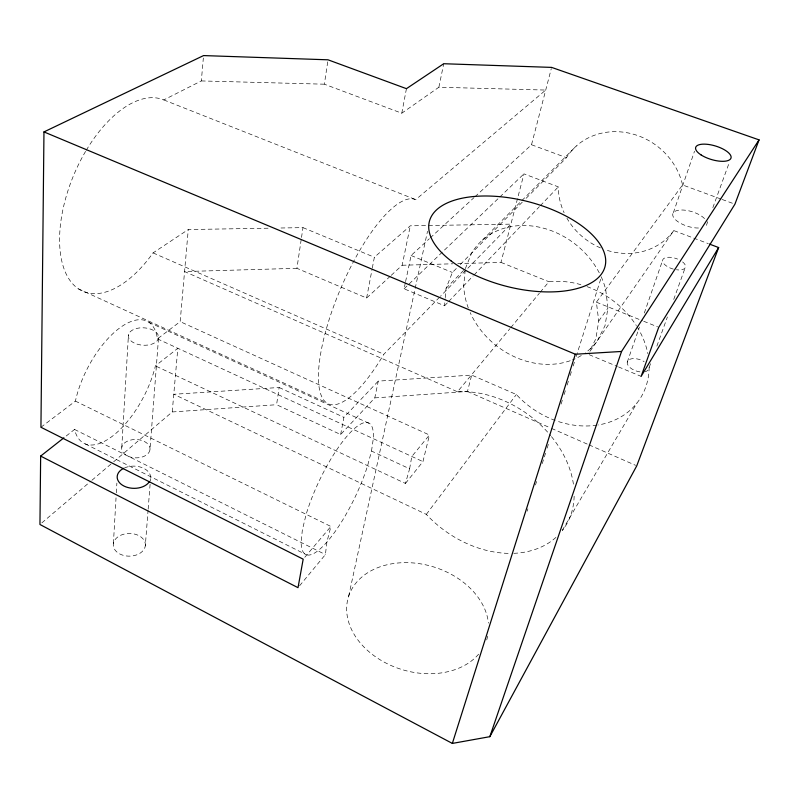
<?xml version="1.0" encoding="UTF-8"?>
<svg xmlns="http://www.w3.org/2000/svg" width="799" height="799" viewBox="0 0 799 799"><rect width="100%" height="100%" fill="white"/><g stroke="black" fill="none" stroke-linecap="round" stroke-linejoin="round"><path stroke-width="0.6" stroke-dasharray="4 3" d="M113.408 543.43L116.035 497.827M116.314 492.893L116.884 483.035M121.778 447.32L128.449 334.861M149.962 449.887A14.192 9.169 1.7 0 0 130.077 440.209A14.192 9.169 1.7 0 0 127.53 455.969A14.192 9.169 1.7 0 0 149.962 449.887L158.522 338.007A15.141 8.699 3.6 0 0 137.228 328.319A15.141 8.699 3.6 0 0 134.651 343.23A15.141 8.699 3.6 0 0 158.522 338.007M145.288 545.957A16.05 11.346 -0.4 0 0 122.826 534.461A16.05 11.346 -0.4 0 0 119.86 554.007A16.05 11.346 -0.4 0 0 145.288 545.957L148.065 510.421M148.155 509.193L150.262 482.236M150.362 481.008L150.552 478.561M405.333 282.846L404.084 288.789L444.564 305.797L445.163 298.796M445.263 297.627L446.072 288.309L452.374 272.469L456.758 268.065M113.648 461.792L172.224 411.964L177.827 348.274L155.405 365.892A68.714 31.501 -62.5 0 1 113.278 435.525A68.714 31.501 -62.5 0 1 74.557 429.443L64.869 437.053M40.939 427.255L75.416 401.098A68.714 31.501 -62.5 0 1 119.011 328.469A68.714 31.501 -62.5 0 1 157.453 338.866L180.165 321.627L188.264 229.543L269.313 228.184M86.232 150.312A103.87 53.873 -67.2 0 1 163.765 99.925L201.328 80.929L203.345 57.997M465.218 269.872L463.71 285.772A76.754 64.31 38.7 0 0 468.304 307.985M299.585 585.787L325.413 554.576L326.871 542.151L330.896 526.471L75.416 401.098M371.505 451.055L373.293 438.671A72.939 19.675 -64.4 0 0 348.054 434.976A72.939 19.675 -64.4 0 0 306.157 514.326L302.342 529.997L301.143 542.471A72.939 19.675 -64.4 0 0 327.3 541.612A72.939 19.675 -64.4 0 0 367.62 465.667L371.505 451.055L409.617 468.803L405.433 483.445L155.405 365.892M555.205 420.464A82.117 67.336 34.3 0 1 516.364 394.516L471.69 375.101L378.267 381.113L374.801 397.892L340.644 434.526L276.574 404.713L279.141 387.495L173.782 394.277L426.326 514.386A95.68 71.481 36.5 0 0 510.831 553.387M390.312 276.184L366.611 298.027L296.918 268.304L301.323 238.721M301.513 237.483L302.981 227.625L278.042 228.045M439.53 297.218L383.83 354.257A111.071 34.107 -66.9 0 1 321.757 396.694A111.071 34.107 -66.9 0 1 346.926 274.696A111.071 34.107 -66.9 0 1 415.73 199.64L545.717 90.067L438.881 87.231L401.777 113.208L324.374 84.195L328.009 59.805M720.968 199.041L682.566 184.959L596.394 302.172L598.731 321.068L595.834 338.836L589.133 352.019M601.178 276.754A76.754 64.31 38.7 0 1 605.702 289.498L607.939 308.124L605.013 325.672L597.253 340.903A76.754 64.31 38.7 0 1 585.347 352.828M409.617 468.803L411.795 456.479L429.443 434.996L180.165 321.627M340.644 434.526L343.91 417.318L378.267 381.113M366.611 298.027L372.084 269.243M372.314 268.045L374.371 257.248L410.296 225.817L510.901 224.139L440.409 296.329M401.777 113.208L406.441 88.669M391.22 275.335L402.157 265.258L410.296 225.817M438.881 87.231L443.725 63.73M405.582 281.657L411.076 255.51L429.323 238.731M348.634 596.344L427.525 231.231M405.433 483.445L422.951 461.622L429.443 434.996M374.801 397.892L467.445 391.45L471.69 375.101M457.737 263.65L500.963 262.392L523.954 173.862L558.321 186.866A64.899 58.727 35.6 0 0 564.114 212.754M474.946 196.774L531.515 144.749L551.3 68.584M527.17 511.2L527.919 508.813M535.47 485.013L536.598 481.447M542.251 463.6L545.647 452.883M547.155 448.129L548.663 443.365M561.108 404.094L562.616 399.33M564.124 394.576L565.632 389.812M567.15 385.058L568.658 380.294M570.166 375.53L571.675 370.776M573.183 366.012L574.691 361.248M576.199 356.494L601.467 276.764M673.347 212.734L694.551 151.161M627.235 362.177L639.43 327.081M644.304 313.038L662.591 260.394M650.536 363.695L648.848 368.369A11.276 5.973 18.9 0 1 645.073 371.715M656.858 346.177L667.405 316.973M673.727 299.445L685.532 266.736M707.754 221.643L706.486 225.128A17.808 7.63 17.3 0 1 704.798 226.636M712.838 207.68L729.367 162.297M465.338 268.644L471.63 253.103A76.754 64.31 38.7 0 1 536.558 226.656A76.754 64.31 38.7 0 1 600.648 275.625M562.286 530.336L636.913 403.076M590.151 351.151L673.797 230.581L708.304 243.635M598.731 321.068L607.939 308.124M426.326 514.386L516.364 394.516M296.918 268.304L184.569 271.56L457.457 391.77L509.962 328.619M510.761 327.66L539.395 293.213M540.194 292.254L548.943 281.737A82.117 67.336 34.3 0 1 582.351 285.093M304.769 557.303L330.896 526.471M444.564 305.797L447.889 302.312M448.728 301.443L473.168 275.885M474.037 274.986L539.405 206.651M540.264 205.752L558.321 186.866M446.072 288.309L463.66 270.352M460.254 264.549L522.566 201.867M526.082 198.332L566.471 157.703A64.899 58.727 35.6 0 1 630.441 133.443A64.899 58.727 35.6 0 1 682.566 184.959M482.316 240.219L520.968 201.478M521.847 200.599L576.319 145.997M404.084 288.789L498.906 197.872M499.804 197.013L523.954 173.862M430.232 237.892L474.027 197.613M41.838 522.876L90.966 481.088M91.915 480.279L112.699 462.601M85.593 151.381A103.87 53.873 -67.2 0 0 69.233 279.39A103.87 53.873 -67.2 0 0 153.058 252.903L188.264 229.543M172.224 411.964L276.574 404.713M402.157 265.258L452.793 263.79M201.328 80.929L324.374 84.195M722.126 199.47L734.93 204.164M531.515 144.749L566.471 157.703M163.765 99.925L415.73 199.64M500.963 262.392L548.943 281.737M596.394 302.172L642.556 320.789M643.704 321.258L657.557 326.841M411.076 255.51L452.374 272.469M302.981 227.625L374.371 257.248M589.153 354.686L617.397 366.471M618.526 366.941L641.128 376.369M153.058 252.903L383.83 354.257M467.445 391.45L550.391 427.894M551.53 428.394L587.894 444.374M589.033 444.873L635.614 465.338M78.522 288.888L325.902 402.336M148.954 322.347L369.987 423.79M279.141 387.495L343.91 417.318M157.453 338.866L422.951 461.622M74.557 429.443L325.413 554.576M85.313 443.944L306.466 554.826M673.797 230.581A64.899 58.727 35.6 0 1 604.803 249.588M600.468 247.9A64.899 58.727 35.6 0 1 566.94 218.227M581.322 355.515A76.754 64.31 38.7 0 1 572.523 359.87M570.216 360.729A76.754 64.31 38.7 0 1 470.182 312.569M682.596 261.912A11.945 5.483 17.8 0 1 684.983 268.084A11.945 5.483 17.8 0 1 676.393 269.762M673.377 269.133A11.945 5.483 17.8 0 1 662.771 259.755A11.945 5.483 17.8 0 1 677.642 259.086M124.504 467.924A16.739 11.116 1.2 0 1 143.71 468.324A16.739 11.116 1.2 0 1 150.002 480.459M478.651 654.151A72.389 53.713 17 0 1 364.064 647.13A72.389 53.713 17 0 1 390.202 564.094A72.389 53.713 17 0 1 488.419 623.12M487.72 636.104A72.389 53.713 17 0 1 486.451 640.648M649.138 367.021A82.117 67.336 34.3 0 1 598.181 424.978M597.003 425.158A82.117 67.336 34.3 0 1 556.344 420.863M586.975 286.611A82.117 67.336 34.3 0 1 636.354 325.612M636.993 326.631A82.117 67.336 34.3 0 1 647.829 353.627M555.974 537.387A95.68 71.481 36.5 0 1 512.089 553.377M457.457 391.77A95.68 71.481 36.5 0 1 550.671 435.665M551.45 436.614A95.68 71.481 36.5 0 1 573.732 486.681M574.141 496.179A95.68 71.481 36.5 0 1 562.386 530.496M698.516 228.015A17.808 7.63 17.3 0 1 675.065 219.306A17.808 7.63 17.3 0 1 681.167 209.997A17.808 7.63 17.3 0 1 704.628 218.666M639.979 371.885A11.276 5.973 18.9 0 1 627.435 361.488A11.276 5.973 18.9 0 1 644.174 361.667"/><path stroke-width="1.2" d="M63.9 437.812L40.649 456.089L39.95 524.484L452.344 743.42L489.837 736.678L636.753 465.837L718.651 247.56L709.452 244.075M718.651 247.56L641.128 376.369L658.706 327.31L734.93 204.164L759.05 139.875L551.61 67.396L443.725 63.73L406.441 88.669L328.009 59.805L203.565 55.58L43.965 131.915L40.939 427.255L303.181 559.17L298.017 587.674L40.649 456.089M452.344 743.42L575.33 354.227L621.552 351.46L759.05 139.875M489.837 736.678L621.552 351.46M43.965 131.915L575.33 354.227M149.543 481.368A16.739 11.116 1.2 0 1 123.955 486.042A16.739 11.116 1.2 0 1 123.625 468.334M701.113 154.956A18.447 7.061 16.7 0 0 730.636 158.811A18.447 7.061 16.7 0 0 708.274 144.429A18.447 7.061 16.7 0 0 701.113 154.956M450.926 260.774A90.686 43.715 14.4 0 0 601.178 274.417A90.686 43.715 14.4 0 0 499.625 196.654A90.686 43.715 14.4 0 0 450.926 260.774"/></g></svg>
